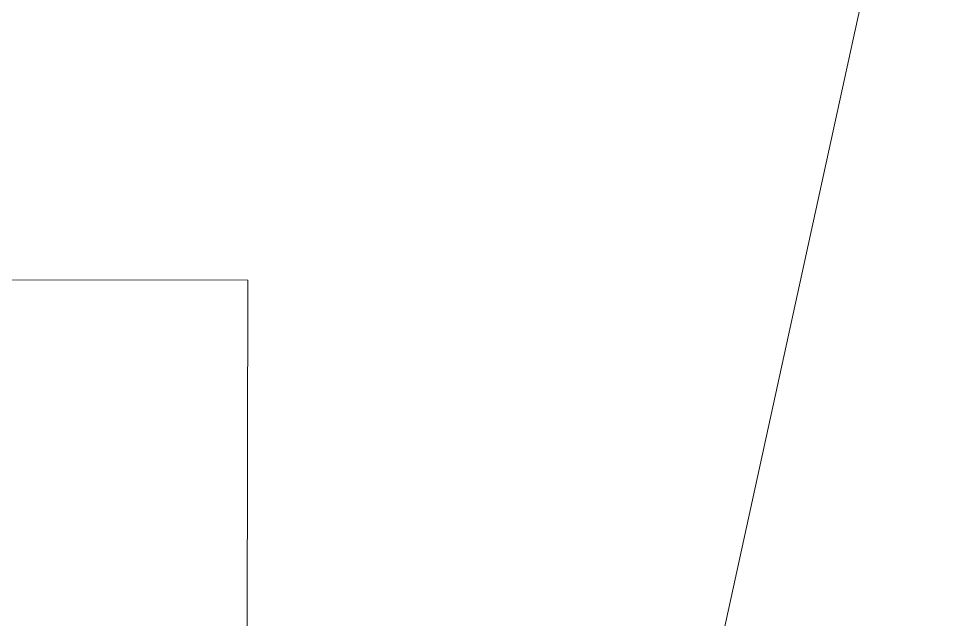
# Model space of a CAD drawing. Extents: x 766778 to 845620, y 133762 to 209800.
# Drawn here: x 784186.9 to 784322.8, y 190974.7 to 191061.6 of the extents above; entities that cross this region are included whole.
import ezdxf

# ---------------------------------------------------------------- set-up
doc = ezdxf.new("R2010")
doc.units = 0
doc.header["$MEASUREMENT"] = 0
doc.layers.get('0').update_dxf_attribs({"color": 1, "linetype": 'CONTINUOUS'})
doc.layers.add('LA-4748_SHOWN', color=2, linetype='CONTINUOUS', lineweight=53)

# ---------------------------------------------------------------- blocks, each defined once
blk = doc.blocks.new('ENGINE')
at = {"layer": 'LA-4748_SHOWN', "color": 252, "lineweight": 5}
for p, q in [((943299.55, 205940.16), (943234.92, 205649.92)), ((943135.1, 205723.08), (943171.1, 205722.89)), ((943170.84, 205672.89), (943171.1, 205722.89))]:
    blk.add_line(p, q, dxfattribs=at)
for major_axis, start_param, end_param in [((22.43, -272.2), 4.712389, 10.821041), ((1.35, 273.12), 3.141593, 6.283185)]:
    blk.add_ellipse((942882.03, 205976.93), major_axis=major_axis, ratio=1, start_param=start_param, end_param=end_param, dxfattribs=at)

msp = doc.modelspace()

# ---------------------------------------------------------------- block references
at = {"color": 7, "linetype": 'Continuous', "rotation": 0.1984573570547499}
msp.add_blockref('ENGINE', (-158232.80366, -17964.77499), dxfattribs=at)

doc.saveas('drawing.dxf')
